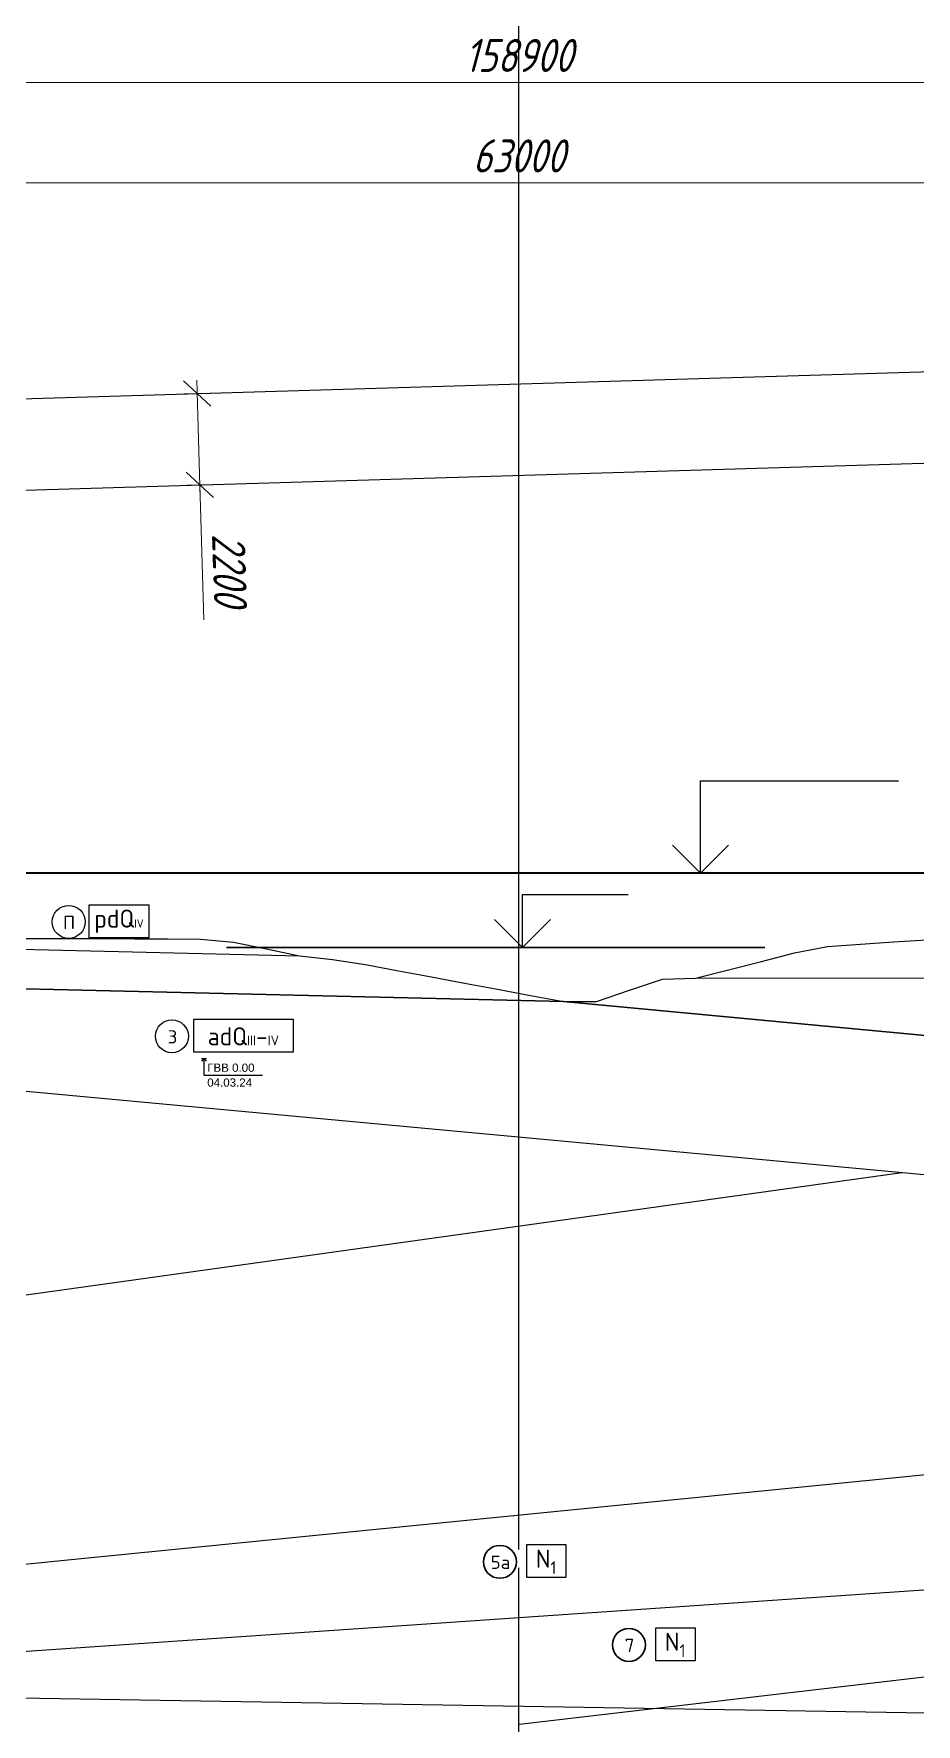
# Model space of a CAD drawing. Header units: millimetres. Extents: x 1864 to 10174863, y -4887456 to 5366151.
# Drawn here: x 8608597 to 8635340, y -20253 to 30975 of the extents above; entities that cross this region are included whole.
import ezdxf
from ezdxf.enums import TextEntityAlignment as Align

# ---------------------------------------------------------------- set-up
doc = ezdxf.new("R2018")
doc.units = ezdxf.units.MM
for name, color, linetype, lineweight in [('01_Основные', 7, 'Continuous', 40), ('1-Бетон', 106, 'Continuous', 35), ('1-Примечания', 4, 'Continuous', 25), ('1-Размеры', 1, 'Continuous', 25), ('1-Текст_3', 250, 'Continuous', 25), ('ИС_Основная', 7, 'Continuous', 35), ('ИС_Размер', 3, 'Continuous', 18)]:
    doc.layers.add(name, color=color, linetype=linetype, lineweight=lineweight)
doc.layers.add('_Defpoints', color=8, linetype='Continuous', plot=False)
for name, color, linetype in [('geology', 250, 'Continuous'), ('Возрастные индексы', 1, 'Continuous'), ('Геология', 250, 'Continuous'), ('Коммуникации', 7, 'Continuous'), ('Красный профиль', 1, 'Continuous'), ('Номера ИГЭ', 22, 'Continuous'), ('Черный профиль', 3, 'Continuous')]:
    doc.layers.add(name, color=color, linetype=linetype)
doc.styles.add('0', font='isocpeur.ttf', dxfattribs={"width": 0.8, "oblique": 15})
doc.styles.get("Standard").update_dxf_attribs({"font": 'arial.ttf'})
doc.styles.add('Стандарт-геология', font='romant.shx', dxfattribs={"width": 0.9, "height": 2.5})
doc.dimstyles.new('М400нов', dxfattribs={"dimscale": 400, "dimtxt": 2.5, "dimasz": 2, "dimexe": 1, "dimexo": 1, "dimgap": 0.8, "dimtad": 1, "dimdec": 0, "dimzin": 0, "dimdsep": 46, "dimtxsty": '0', "dimblk": 'OBLIQUE', "dimcen": 0.09, "dimdle": 1, "dimclrd": 256, "dimclre": 256, "dimclrt": 256, "dimadec": 4, "dimazin": 0, "dimtfac": 1, "dimtdec": 0, "dimtmove": 1, "dimatfit": 2, "dimfxl": 1, "dimtolj": 1, "dimtzin": 0, "dimlwd": -1, "dimarcsym": 0})

# ---------------------------------------------------------------- blocks, each defined once
blk = doc.blocks.new('*U456')
at = {"layer": '1-Примечания', "linetype": 'Continuous'}
blk.add_line((0, 0), (-2.5, 0), dxfattribs=at)
for points in [[(0, 0), (0, 4), (8, 4)], [(2.12, 2.12), (0, 0), (-2.12, 2.12)]]:
    blk.add_lwpolyline(points, dxfattribs=at)
at = {"layer": '1-Текст_3', "lineweight": 30, "oblique": 15, "width": 0.8, "flags": 104}
blk.add_attdef('ВЫСОТА', text='', height=3, dxfattribs=at).set_placement((4.13, 6.17), align=Align.MIDDLE_CENTER)
blk.add_attdef('ПРИМЕЧАНИЕ', text='', height=3, dxfattribs=at).set_placement((4, 3.25), align=Align.TOP_CENTER)
blk = doc.blocks.new('*U454')
at = {"layer": '1-Примечания', "linetype": 'Continuous'}
blk.add_line((0, 0), (-2.5, 0), dxfattribs=at)
for points in [[(0, 0), (0, 7), (15, 7)], [(2.12, 2.12), (0, 0), (-2.12, 2.12)]]:
    blk.add_lwpolyline(points, dxfattribs=at)
at = {"layer": '1-Текст_3', "lineweight": 30, "oblique": 15, "width": 0.8, "flags": 104}
blk.add_attdef('ВЫСОТА', text='', height=3, dxfattribs=at).set_placement((7.63, 9.17), align=Align.MIDDLE_CENTER)
blk.add_attdef('ПРИМЕЧАНИЕ', text='', height=3, dxfattribs=at).set_placement((7.5, 6.25), align=Align.TOP_CENTER)
blk = doc.blocks.new('_OBLIQUE')
at = {"color": 0, "linetype": 'ByBlock', "lineweight": -2}
blk.add_line((0.5, 0.5), (-0.5, -0.5), dxfattribs=at)
blk = doc.blocks.new('*D829')
at = {"layer": 'Defpoints', "color": 0, "linetype": 'Continuous', "transparency": 16777216}
for p in [(8654794, 26455), (8654794, 21311), (8591794, 19421)]:
    blk.add_point(p, dxfattribs=at)
at = {"layer": 'ИС_Размер', "lineweight": -2, "transparency": 16777216}
for p, q in [((8591794, 19821), (8591794, 26855)), ((8654794, 21711), (8654794, 26855))]:
    blk.add_line(p, q, dxfattribs=at)
at = {"layer": 'ИС_Размер', "transparency": 16777216}
blk.add_line((8591394, 26455), (8655194, 26455), dxfattribs=at)
at = {"layer": 'ИС_Размер', "linetype": 'Continuous', "transparency": 16777216, "xscale": 800, "yscale": 800, "zscale": 800, "rotation": 180}
blk.add_blockref('_OBLIQUE', (8591794, 26455), dxfattribs=at)
at = {"layer": 'ИС_Размер', "linetype": 'Continuous', "transparency": 16777216, "xscale": 800, "yscale": 800, "zscale": 800}
blk.add_blockref('_OBLIQUE', (8654794, 26455), dxfattribs=at)
at = {"layer": 'ИС_Размер', "linetype": 'Continuous', "transparency": 16777216, "insert": (8623294, 27275), "char_height": 1000, "attachment_point": 5, "style": '0'}
blk.add_mtext('\\A1;63000', dxfattribs=at)
blk = doc.blocks.new('*D875')
at = {"layer": 'Defpoints', "color": 0, "linetype": 'Continuous', "transparency": 16777216}
for p in [(8612754, 20050), (8612837, 17283), (8613631, 17306)]:
    blk.add_point(p, dxfattribs=at)
at = {"layer": 'ИС_Размер', "lineweight": -2, "transparency": 16777216}
for p, q in [((8613154, 20062), (8613948, 20086)), ((8613237, 17295), (8614031, 17318))]:
    blk.add_line(p, q, dxfattribs=at)
at = {"layer": 'ИС_Размер', "transparency": 16777216}
for p, q in [((8613536, 20474), (8613643, 16907)), ((8613754, 13220), (8613631, 17306))]:
    blk.add_line(p, q, dxfattribs=at)
at = {"layer": 'ИС_Размер', "linetype": 'Continuous', "transparency": 16777216, "xscale": 800, "yscale": 800, "zscale": 800}
for p, rotation in [((8613548, 20074), 91.71835800167409), ((8613631, 17306), 271.7183580016741)]:
    blk.add_blockref('_OBLIQUE', p, dxfattribs=dict(at, rotation=rotation))
at = {"layer": 'ИС_Размер', "linetype": 'Continuous', "transparency": 16777216, "insert": (8614529, 14738), "char_height": 1000, "attachment_point": 5, "rotation": 271.7184, "style": '0'}
blk.add_mtext('\\A1;2200', dxfattribs=at)
blk = doc.blocks.new('*D885')
at = {"layer": 'Defpoints', "color": 0, "linetype": 'Continuous', "transparency": 16777216}
for p in [(8702743, 29499), (8702743, 22370), (8543844, 17954)]:
    blk.add_point(p, dxfattribs=at)
at = {"layer": 'ИС_Размер', "lineweight": -2, "transparency": 16777216}
for p, q in [((8543844, 18354), (8543844, 29899)), ((8702743, 22770), (8702743, 29899))]:
    blk.add_line(p, q, dxfattribs=at)
at = {"layer": 'ИС_Размер', "transparency": 16777216}
blk.add_line((8543444, 29499), (8703143, 29499), dxfattribs=at)
at = {"layer": 'ИС_Размер', "linetype": 'Continuous', "transparency": 16777216, "xscale": 800, "yscale": 800, "zscale": 800, "rotation": 180}
blk.add_blockref('_OBLIQUE', (8543844, 29499), dxfattribs=at)
at = {"layer": 'ИС_Размер', "linetype": 'Continuous', "transparency": 16777216, "xscale": 800, "yscale": 800, "zscale": 800}
blk.add_blockref('_OBLIQUE', (8702743, 29499), dxfattribs=at)
at = {"layer": 'ИС_Размер', "linetype": 'Continuous', "transparency": 16777216, "insert": (8623294, 30319), "char_height": 1000, "attachment_point": 5, "style": '0'}
blk.add_mtext('\\A1;158900', dxfattribs=at)
blk = doc.blocks.new('A$C7669062A')
at = {"layer": 'Возрастные индексы', "color": 250}
blk.add_lwpolyline([(11.62, 10.2), (41.78, 10.2), (41.78, 0.2), (11.62, 0.2)], close=True, dxfattribs=at)
at = {"layer": 'Номера ИГЭ', "color": 250, "style": 'Стандарт-геология'}
blk.add_text('3', height=4, dxfattribs=at).set_placement((5.17, 4.84), align=Align.MIDDLE)
at = {"layer": 'Возрастные индексы', "color": 250, "insert": (26.64, 4.99), "char_height": 3, "width": 29.5251, "attachment_point": 5, "style": 'Стандарт-геология', "bg_fill": 3, "box_fill_scale": 1, "bg_fill_color": 256, "bg_fill_transparency": 0}
blk.add_mtext('{\\H1.833x;аdQ}III{\\H1.833x;-}IV', dxfattribs=at)
at = {"color": 18, "true_color": 0x000000}
blk.add_circle((4.99, 4.99), 4.99, dxfattribs=at)
blk = doc.blocks.new('A$C37DD3633')
at = {"color": 18, "true_color": 0x000000}
blk.add_circle((4.96, 5), 5, dxfattribs=at)
at = {"layer": 'Возрастные индексы', "color": 250, "insert": (20.21, 5.2), "char_height": 3, "width": 15, "attachment_point": 5, "style": 'Стандарт-геология', "bg_fill": 3, "box_fill_scale": 1, "bg_fill_color": 256, "bg_fill_transparency": 0}
blk.add_mtext('{\\H1.833x;pdQ\\H0.4546x;IV}', dxfattribs=at)
at = {"layer": 'Номера ИГЭ', "color": 250, "style": 'Стандарт-геология'}
blk.add_text('П', height=4, dxfattribs=at).set_placement((5.1, 4.85), align=Align.MIDDLE)
at = {"layer": 'Возрастные индексы', "color": 250}
blk.add_lwpolyline([(11.21, 10.2), (29.24, 10.2), (29.24, 0.2), (11.21, 0.2)], close=True, dxfattribs=at)
blk = doc.blocks.new('A$C721D11AD')
at = {"layer": 'Возрастные индексы', "color": 250, "insert": (1899, 499), "char_height": 300, "width": 2952.51, "attachment_point": 5, "style": 'Стандарт-геология', "bg_fill": 3, "box_fill_scale": 1, "bg_fill_color": 256, "bg_fill_transparency": 0}
blk.add_mtext('\\A1;{\\H1.833x;N\\H0.7x;\\S^ 1;}', dxfattribs=at)
at = {"color": 18, "true_color": 0x000000}
blk.add_circle((499, 499), 499, dxfattribs=at)
at = {"layer": 'Возрастные индексы', "color": 250}
blk.add_lwpolyline([(1315, 1020), (2501, 1020), (2501, 20), (1315, 20)], close=True, dxfattribs=at)
at = {"layer": 'Номера ИГЭ', "color": 250, "style": 'Стандарт-геология'}
blk.add_text('7', height=400, dxfattribs=at).set_placement((517, 484), align=Align.MIDDLE)
blk = doc.blocks.new('A$C41da21a2')
at = {"layer": 'Возрастные индексы', "color": 250, "insert": (1899, 499), "char_height": 300, "width": 2952.51, "attachment_point": 5, "style": 'Стандарт-геология', "bg_fill": 3, "box_fill_scale": 1, "bg_fill_color": 256, "bg_fill_transparency": 0}
blk.add_mtext('\\A1;{\\H1.833x;N\\H0.7x;\\S^ 1;}', dxfattribs=at)
at = {"color": 18, "true_color": 0x000000}
blk.add_circle((499, 499), 499, dxfattribs=at)
at = {"layer": 'Возрастные индексы', "color": 250}
blk.add_lwpolyline([(1315, 1020), (2501, 1020), (2501, 20), (1315, 20)], close=True, dxfattribs=at)
at = {"layer": 'Номера ИГЭ', "color": 250, "style": 'Стандарт-геология'}
blk.add_text('5а', height=400, dxfattribs=at).set_placement((517, 484), align=Align.MIDDLE)
blk = doc.blocks.new('нов геол')
at = {"layer": 'geology'}
for p, q in [((8586865, 417453), (8600579, 417476)), ((8565145, 414162), (8600579, 410876)), ((8565145, 407662), (8593113, 411568)), ((8565145, 399562), (8600579, 403076)), ((8565145, 396962), (8600579, 399376)), ((8581528, 394845), (8600579, 397076))]:
    blk.add_line(p, q, dxfattribs=at)
blk.add_lwpolyline([(8565145, 418362), (8574865, 418132)], dxfattribs=at)
at = {"layer": 'ИС_Основная', "color": 146, "linetype": 'Continuous', "true_color": 0x105689}
for p in [(8565145, 417162), (8600579, 415076)]:
    blk.add_line(p, (8582865, 416742), dxfattribs=at)
at = {"layer": 'ИС_Основная', "color": 146, "linetype": 'Continuous', "true_color": 0x105689, "flags": 128}
blk.add_lwpolyline([(8572650, 418385), (8588964, 418385)], dxfattribs=at)
at = {"layer": 'Коммуникации', "linetype": 'Continuous'}
for p, q in [((8571965, 415015), (8571890, 414940)), ((8571965, 415015), (8571965, 414515)), ((8571965, 415015), (8572040, 414940)), ((8571965, 414515), (8573740, 414515))]:
    blk.add_line(p, q, dxfattribs=at)
at = {"layer": 'Коммуникации', "linetype": 'Continuous', "flags": 128}
blk.add_lwpolyline([(8571890, 415015), (8572040, 415015)], dxfattribs=at)
at = {"layer": 'Геология', "xscale": 100, "yscale": 100, "zscale": 100}
blk.add_blockref('A$C37DD3633', (8567369, 418656), dxfattribs=at)
at = {"layer": 'Коммуникации', "linetype": 'Continuous'}
blk.add_text('ГВВ 0.00', height=250, dxfattribs=at).set_placement((8572065, 414615))
blk.add_text('04.03.24', height=250, dxfattribs=at).set_placement((8572065, 414415), align=Align.TOP_LEFT)
at = {"color": 6, "linetype": 'Continuous'}
blk.add_blockref('A$C721D11AD', (8584347, 396748), dxfattribs=at)
at = {"layer": '1-Бетон', "color": 6}
blk.add_blockref('A$C41da21a2', (8580436, 399266), dxfattribs=at)
at = {"layer": 'Геология', "color": 18, "true_color": 0x000000, "xscale": 100, "yscale": 100, "zscale": 100}
blk.add_blockref('A$C7669062A', (8570495, 415192), dxfattribs=at)
at = {"layer": 'geology', "color": 6}
blk.add_lwpolyline([(8503260, 397476), (8531811, 396703), (8532111, 396703), (8548961, 400706), (8549261, 400706), (8564845, 395662), (8565145, 395662), (8600579, 395076), (8600879, 395071), (8633719, 398646), (8634019, 398646), (8655416, 400420)], dxfattribs=at)

msp = doc.modelspace()

# ---------------------------------------------------------------- linework, layer by layer
at = {"layer": '01_Основные', "color": 146, "linetype": 'Continuous', "true_color": 0x105689}
msp.add_line((8652863, 5540), (8565857.3, 5540), dxfattribs=at)
at = {"layer": '_Defpoints'}
msp.add_xline((8623293.8, 19000.1), (0, 1), dxfattribs=at)
at = {"layer": 'ИС_Основная', "color": 146, "linetype": 'Continuous', "true_color": 0x105689, "flags": 128}
msp.add_lwpolyline([(8614437.4, 3287.9), (8630751.4, 3287.9)], dxfattribs=at)
at = {"layer": 'Красный профиль', "linetype": 'Continuous', "flags": 128}
for points in [[(8532085.1, 17630.1), (8687680.4, 22297.9)], [(8549797.1, 15391.4), (8687680.4, 19527.9)]]:
    msp.add_lwpolyline(points, dxfattribs=at)
at = {"layer": 'Черный профиль', "linetype": 'Continuous', "flags": 128}
msp.add_lwpolyline([(8607652.2, 3562.7), (8608652.2, 3560), (8609652.2, 3557.3), (8610652.2, 3554.6), (8611652.2, 3551.9), (8612652.2, 3547.2), (8613652.2, 3540.5), (8614652.2, 3451.9), (8615652.2, 3246.8), (8616652.2, 3034.6), (8617652.2, 2926.2), (8618652.2, 2769.1), (8619652.2, 2582.8), (8620652.2, 2396.1), (8621652.2, 2208.9), (8622652.2, 2021.2), (8623652.2, 1833), (8624652.2, 1644.3), (8625652.2, 1651.9), (8626652.2, 1988.3), (8627652.2, 2324.8), (8628652.2, 2355.5), (8629652.2, 2609.1), (8630652.2, 2864.9), (8631652.2, 3120.5), (8632652.2, 3318.1), (8633652.2, 3385.7), (8634652.2, 3453.3), (8635652.2, 3520.9)], dxfattribs=at)

# ---------------------------------------------------------------- block references
at = {"layer": '1-Размеры', "transparency": 33554687}
ref = msp.add_blockref('*U454', (8628799.5, 5540), dxfattribs=dict(at, xscale=399.9999999999999, yscale=399.9999999999999, zscale=399.9999999999999, rotation=0.0002819284350356194))
lines = msp.add_mtext('\\W0.8000;5.54', dxfattribs={"layer": '1-Текст_3', "insert": (8631850.1, 9206.9), "char_height": 2.5, "attachment_point": 1, "rotation": 0.00028, "bg_fill": 3, "box_fill_scale": 1, "bg_fill_color": 256, "bg_fill_transparency": 0})
ref.add_attrib('ВЫСОТА', '', (8631850.1, 9206.9)).embed_mtext(lines)
lines = msp.add_mtext('\\W0.8000;РУВВ1%', dxfattribs={"layer": '1-Текст_3', "insert": (8631799.5, 8040), "char_height": 2.5, "attachment_point": 1, "rotation": 0.00028, "bg_fill": 3, "box_fill_scale": 1, "bg_fill_color": 256, "bg_fill_transparency": 0})
ref.add_attrib('ПРИМЕЧАНИЕ', '', (8631799.5, 8040)).embed_mtext(lines)
ref = msp.add_blockref('*U456', (8623410, 3287.9), dxfattribs=dict(at, xscale=399.9999999999999, yscale=399.9999999999999, zscale=399.9999999999999, rotation=0.0002819284350356194))
lines = msp.add_mtext('\\W0.8000;3.29', dxfattribs={"layer": '1-Текст_3', "insert": (8625060.7, 5754.9), "char_height": 2.5, "attachment_point": 1, "rotation": 0.00028, "bg_fill": 3, "box_fill_scale": 1, "bg_fill_color": 256, "bg_fill_transparency": 0})
ref.add_attrib('ВЫСОТА', '', (8625060.7, 5754.9)).embed_mtext(lines)
lines = msp.add_mtext('\\W0.8000;', dxfattribs={"layer": '1-Текст_3', "insert": (8625010, 4587.9), "char_height": 2.5, "attachment_point": 1, "rotation": 0.00028, "bg_fill": 3, "box_fill_scale": 1, "bg_fill_color": 256, "bg_fill_transparency": 0})
ref.add_attrib('ПРИМЕЧАНИЕ', '', (8625010, 4587.9)).embed_mtext(lines)

# ---------------------------------------------------------------- dimensions: what is measured, and where the dimension line sits
at = {"layer": 'ИС_Размер', "linetype": 'Continuous'}
for base, p1, p2, picture, middle in [((8702743.4, 29498.9), (8543844.3, 17954.1), (8702743.4, 22370.5), '*D885', (8623293.8, 30318.9)), ((8654793.8, 26454.6), (8591793.8, 19421.3), (8654793.8, 21311.3), '*D829', (8623293.8, 27274.6))]:
    dim = msp.add_linear_dim(base=base, p1=p1, p2=p2, dimstyle='М400нов', override={"dimrnd": 10}, dxfattribs=at)
    dim.commit()
    dim.dimension.update_dxf_attribs({"geometry": picture, "text_midpoint": middle})
dim = msp.add_linear_dim(base=(8613631.1, 17306.4), p1=(8612754.4, 20050.1), p2=(8612837.5, 17282.6), angle=271.71836, text='2200', dimstyle='М400нов', override={"dimrnd": 10}, dxfattribs=at)
dim.commit()
dim.dimension.update_dxf_attribs({"geometry": '*D875', "text_midpoint": (8613589.6, 14709.4), "dimtype": 161})

# ---------------------------------------------------------------- next in the draw order: block references
at = {"layer": '1-Бетон'}
msp.add_blockref('нов геол', (41788.4, -415097.2), dxfattribs=at)

doc.saveas('drawing.dxf')
